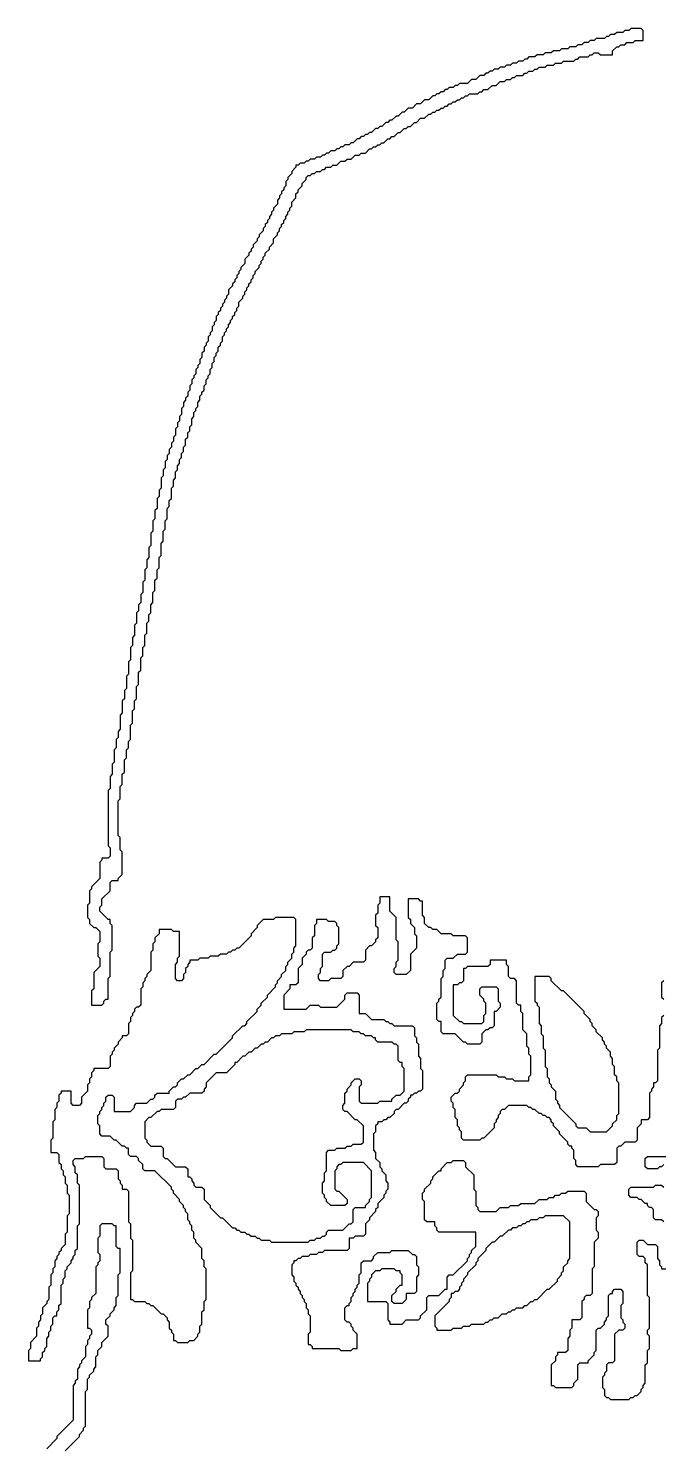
# Model space of a CAD drawing. Header units: metres. Extents: x 0 to 100, y 0 to 127.
# Drawn here: x 39.5 to 47.26, y 60.76 to 78.1 of the extents above; entities that cross this region are included whole.
import ezdxf

# ---------------------------------------------------------------- set-up
doc = ezdxf.new("R2010")
doc.units = ezdxf.units.M

msp = doc.modelspace()

# ---------------------------------------------------------------- linework, layer by layer
for points in [[(46.875, 78.1), (46.85, 78.075), (46.8, 78.075), (46.775, 78.05), (46.7, 78.05), (46.675, 78.025), (46.625, 78.025), (46.6, 78), (46.575, 78), (46.55, 77.975), (46.45, 77.975), (46.425, 77.95), (46.375, 77.95), (46.35, 77.925), (46.3, 77.925), (46.275, 77.9), (46.225, 77.9), (46.2, 77.875), (46.125, 77.875), (46.1, 77.85), (46.025, 77.85), (46, 77.825), (45.925, 77.825), (45.9, 77.8), (45.825, 77.8), (45.8, 77.775), (45.725, 77.775), (45.7, 77.75), (45.625, 77.75), (45.6, 77.725), (45.575, 77.725), (45.55, 77.7), (45.5, 77.7), (45.475, 77.675), (45.425, 77.675), (45.4, 77.65), (45.35, 77.65), (45.325, 77.625), (45.275, 77.625), (45.25, 77.6), (45.2, 77.6), (45.175, 77.575), (45.15, 77.575), (45.125, 77.55), (45.1, 77.55), (45.075, 77.525), (45.025, 77.525), (44.975, 77.475), (44.925, 77.475), (44.875, 77.425), (44.775, 77.425), (44.75, 77.4), (44.725, 77.4), (44.7, 77.375), (44.65, 77.375), (44.625, 77.35), (44.6, 77.35), (44.575, 77.325), (44.55, 77.325), (44.525, 77.3), (44.5, 77.3), (44.475, 77.275), (44.45, 77.275), (44.4, 77.225), (44.35, 77.225), (44.3, 77.175), (44.25, 77.175), (44.2, 77.125), (44.15, 77.125), (44.1, 77.075), (44.075, 77.075), (44.025, 77.025), (44, 77.025), (43.95, 76.975), (43.925, 76.975), (43.9, 76.95), (43.875, 76.95), (43.825, 76.9), (43.8, 76.9), (43.775, 76.875), (43.75, 76.875), (43.7, 76.825), (43.675, 76.825), (43.65, 76.8), (43.625, 76.8), (43.6, 76.775), (43.575, 76.775), (43.55, 76.75), (43.525, 76.75), (43.475, 76.7), (43.45, 76.7), (43.425, 76.675), (43.375, 76.675), (43.35, 76.65), (43.325, 76.65), (43.3, 76.625), (43.275, 76.625), (43.25, 76.6), (43.2, 76.6), (43.175, 76.575), (43.15, 76.575), (43.125, 76.55), (43.1, 76.55), (43.075, 76.525), (43.025, 76.525), (43, 76.5), (42.95, 76.5), (42.925, 76.475), (42.9, 76.475), (42.875, 76.45), (42.825, 76.45), (42.8, 76.425), (42.775, 76.425), (42.775, 76.4), (42.725, 76.35), (42.725, 76.325), (42.675, 76.275), (42.675, 76.25), (42.65, 76.225), (42.65, 76.175), (42.625, 76.15), (42.625, 76.125), (42.6, 76.1), (42.6, 76.075), (42.575, 76.05), (42.575, 76.025), (42.55, 76), (42.55, 75.95), (42.5, 75.9), (42.5, 75.875), (42.475, 75.85), (42.475, 75.825), (42.45, 75.8), (42.45, 75.775), (42.425, 75.75), (42.425, 75.725), (42.4, 75.7), (42.4, 75.675), (42.375, 75.65), (42.375, 75.625), (42.325, 75.575), (42.325, 75.55), (42.3, 75.525), (42.3, 75.5), (42.25, 75.45), (42.25, 75.425), (42.225, 75.4), (42.225, 75.375), (42.2, 75.35), (42.2, 75.325), (42.15, 75.275), (42.15, 75.225), (42.1, 75.175), (42.1, 75.15), (42.075, 75.125), (42.075, 75.1), (42.05, 75.075), (42.05, 75.05), (42.025, 75.025), (42.025, 75), (42, 74.975), (42, 74.95), (41.95, 74.9), (41.95, 74.85), (41.925, 74.825), (41.925, 74.8), (41.9, 74.775), (41.9, 74.75), (41.875, 74.725), (41.875, 74.7), (41.85, 74.675), (41.85, 74.65), (41.825, 74.625), (41.825, 74.6), (41.8, 74.575), (41.8, 74.525), (41.775, 74.5), (41.775, 74.475), (41.75, 74.45), (41.75, 74.4), (41.725, 74.375), (41.725, 74.35), (41.7, 74.325), (41.7, 74.275), (41.675, 74.25), (41.675, 74.225), (41.65, 74.2), (41.65, 74.15), (41.625, 74.125), (41.625, 74.075), (41.6, 74.05), (41.6, 74), (41.575, 73.975), (41.575, 73.95), (41.55, 73.925), (41.55, 73.875), (41.525, 73.85), (41.525, 73.825), (41.5, 73.8), (41.5, 73.75), (41.475, 73.725), (41.475, 73.675), (41.45, 73.65), (41.45, 73.6), (41.425, 73.575), (41.425, 73.55), (41.4, 73.525), (41.4, 73.475), (41.375, 73.45), (41.375, 73.375), (41.35, 73.35), (41.35, 73.3), (41.325, 73.275), (41.325, 73.225), (41.3, 73.2), (41.3, 73.125), (41.275, 73.1), (41.275, 73.05), (41.25, 73.025), (41.25, 72.975), (41.225, 72.95), (41.225, 72.9), (41.2, 72.875), (41.2, 72.825), (41.175, 72.8), (41.175, 72.725), (41.15, 72.7), (41.15, 72.625), (41.125, 72.6), (41.125, 72.475), (41.1, 72.45), (41.1, 72.375), (41.075, 72.35), (41.075, 72.225), (41.05, 72.2), (41.05, 72.1), (41.025, 72.075), (41.025, 71.95), (41, 71.925), (41, 71.775), (40.975, 71.75), (40.975, 71.625), (40.95, 71.6), (40.95, 71.5), (40.925, 71.475), (40.925, 71.35), (40.9, 71.325), (40.9, 71.2), (40.875, 71.175), (40.875, 71.075), (40.85, 71.05), (40.85, 70.975), (40.825, 70.95), (40.825, 70.825), (40.8, 70.8), (40.8, 70.675), (40.775, 70.65), (40.775, 70.55), (40.75, 70.525), (40.75, 70.375), (40.725, 70.35), (40.725, 70.2), (40.7, 70.175), (40.7, 70.025), (40.675, 70), (40.675, 69.9), (40.65, 69.875), (40.65, 69.725), (40.625, 69.7), (40.625, 69.525), (40.6, 69.5), (40.6, 69.425), (40.575, 69.4), (40.575, 69.3), (40.55, 69.275), (40.55, 69.125), (40.525, 69.1), (40.525, 68.975), (40.5, 68.95), (40.5, 68.8), (40.475, 68.775), (40.475, 68.1), (40.5, 68.075), (40.5, 67.975), (40.475, 67.95), (40.4, 67.95), (40.4, 67.925), (40.375, 67.9), (40.375, 67.7), (40.275, 67.6), (40.275, 67.575), (40.25, 67.55), (40.25, 67.4), (40.225, 67.375), (40.225, 67.225), (40.25, 67.2), (40.25, 67.15), (40.3, 67.1), (40.325, 67.1), (40.375, 67.05), (40.375, 66.925), (40.35, 66.9), (40.35, 66.75), (40.375, 66.725), (40.375, 66.625), (40.3, 66.55), (40.3, 66.35), (40.275, 66.325), (40.275, 66.15), (40.4, 66.15), (40.425, 66.175), (40.425, 66.2), (40.45, 66.225), (40.475, 66.225), (40.475, 66.475), (40.5, 66.5), (40.5, 66.8), (40.525, 66.825), (40.525, 67.125), (40.5, 67.15), (40.5, 67.2), (40.475, 67.2), (40.375, 67.3), (40.375, 67.35), (40.4, 67.375), (40.4, 67.45), (40.5, 67.55), (40.5, 67.65), (40.525, 67.675), (40.6, 67.675), (40.6, 67.7), (40.65, 67.75), (40.65, 68.025), (40.625, 68.05), (40.625, 68.2), (40.6, 68.225), (40.6, 68.65), (40.625, 68.675), (40.625, 68.825), (40.65, 68.85), (40.65, 68.975), (40.675, 69), (40.675, 69.15), (40.7, 69.175), (40.7, 69.275), (40.725, 69.3), (40.725, 69.375), (40.75, 69.4), (40.75, 69.575), (40.775, 69.6), (40.775, 69.75), (40.8, 69.775), (40.8, 69.875), (40.825, 69.9), (40.825, 70.05), (40.85, 70.075), (40.85, 70.225), (40.875, 70.25), (40.875, 70.4), (40.9, 70.425), (40.9, 70.525), (40.925, 70.55), (40.925, 70.675), (40.95, 70.7), (40.95, 70.825), (40.975, 70.85), (40.975, 70.925), (41, 70.95), (41, 71.05), (41.025, 71.075), (41.025, 71.2), (41.05, 71.225), (41.05, 71.35), (41.075, 71.375), (41.075, 71.475), (41.1, 71.5), (41.1, 71.625), (41.125, 71.65), (41.125, 71.8), (41.15, 71.825), (41.15, 71.95), (41.175, 71.975), (41.175, 72.075), (41.2, 72.1), (41.2, 72.225), (41.225, 72.25), (41.225, 72.325), (41.25, 72.35), (41.25, 72.475), (41.275, 72.5), (41.275, 72.575), (41.3, 72.6), (41.3, 72.675), (41.325, 72.7), (41.325, 72.75), (41.35, 72.775), (41.35, 72.825), (41.375, 72.85), (41.375, 72.9), (41.4, 72.925), (41.4, 72.975), (41.425, 73), (41.425, 73.075), (41.45, 73.1), (41.45, 73.15), (41.475, 73.175), (41.475, 73.225), (41.5, 73.25), (41.5, 73.325), (41.525, 73.35), (41.525, 73.4), (41.55, 73.425), (41.55, 73.45), (41.575, 73.475), (41.575, 73.525), (41.6, 73.55), (41.6, 73.6), (41.625, 73.625), (41.625, 73.65), (41.65, 73.675), (41.65, 73.725), (41.675, 73.75), (41.675, 73.8), (41.7, 73.825), (41.7, 73.85), (41.725, 73.875), (41.725, 73.925), (41.75, 73.95), (41.75, 74), (41.775, 74.025), (41.775, 74.075), (41.8, 74.1), (41.8, 74.125), (41.825, 74.15), (41.825, 74.2), (41.85, 74.225), (41.85, 74.25), (41.875, 74.275), (41.875, 74.325), (41.9, 74.35), (41.9, 74.375), (41.925, 74.4), (41.925, 74.425), (41.95, 74.45), (41.95, 74.475), (41.975, 74.5), (41.975, 74.525), (42, 74.55), (42, 74.575), (42.025, 74.6), (42.025, 74.625), (42.05, 74.65), (42.05, 74.675), (42.075, 74.7), (42.075, 74.75), (42.125, 74.8), (42.125, 74.825), (42.15, 74.85), (42.15, 74.875), (42.175, 74.9), (42.175, 74.925), (42.2, 74.95), (42.2, 74.975), (42.225, 75), (42.225, 75.025), (42.25, 75.05), (42.25, 75.075), (42.275, 75.1), (42.275, 75.125), (42.325, 75.175), (42.325, 75.2), (42.35, 75.225), (42.35, 75.25), (42.375, 75.275), (42.375, 75.3), (42.4, 75.325), (42.4, 75.35), (42.45, 75.4), (42.45, 75.425), (42.5, 75.475), (42.5, 75.525), (42.55, 75.575), (42.55, 75.6), (42.575, 75.625), (42.575, 75.65), (42.6, 75.675), (42.6, 75.7), (42.625, 75.725), (42.625, 75.75), (42.65, 75.775), (42.65, 75.8), (42.675, 75.825), (42.675, 75.85), (42.7, 75.875), (42.7, 75.9), (42.725, 75.925), (42.725, 75.975), (42.775, 76.025), (42.775, 76.075), (42.8, 76.1), (42.8, 76.125), (42.85, 76.175), (42.85, 76.2), (42.9, 76.25), (42.9, 76.275), (42.925, 76.3), (42.95, 76.3), (42.975, 76.325), (43, 76.325), (43.025, 76.35), (43.075, 76.35), (43.1, 76.375), (43.125, 76.375), (43.15, 76.4), (43.2, 76.4), (43.225, 76.425), (43.275, 76.425), (43.325, 76.475), (43.375, 76.475), (43.4, 76.5), (43.45, 76.5), (43.5, 76.55), (43.55, 76.55), (43.575, 76.575), (43.625, 76.575), (43.675, 76.625), (43.7, 76.625), (43.725, 76.65), (43.75, 76.65), (43.775, 76.675), (43.8, 76.675), (43.825, 76.7), (43.85, 76.7), (43.9, 76.75), (43.925, 76.75), (43.95, 76.775), (43.975, 76.775), (44.025, 76.825), (44.05, 76.825), (44.1, 76.875), (44.125, 76.875), (44.15, 76.9), (44.175, 76.9), (44.225, 76.95), (44.25, 76.95), (44.3, 77), (44.35, 77), (44.4, 77.05), (44.425, 77.05), (44.45, 77.075), (44.475, 77.075), (44.5, 77.1), (44.525, 77.1), (44.55, 77.125), (44.575, 77.125), (44.6, 77.15), (44.625, 77.15), (44.65, 77.175), (44.675, 77.175), (44.7, 77.2), (44.725, 77.2), (44.75, 77.225), (44.775, 77.225), (44.8, 77.25), (44.825, 77.25), (44.85, 77.275), (44.875, 77.275), (44.9, 77.3), (45, 77.3), (45.025, 77.325), (45.05, 77.325), (45.075, 77.35), (45.125, 77.35), (45.175, 77.4), (45.225, 77.4), (45.275, 77.45), (45.325, 77.45), (45.35, 77.475), (45.4, 77.475), (45.425, 77.5), (45.45, 77.5), (45.475, 77.525), (45.55, 77.525), (45.575, 77.55), (45.6, 77.55), (45.625, 77.575), (45.675, 77.575), (45.7, 77.6), (45.725, 77.6), (45.75, 77.625), (45.825, 77.625), (45.85, 77.65), (45.925, 77.65), (45.95, 77.675), (46.025, 77.675), (46.05, 77.7), (46.175, 77.7), (46.2, 77.725), (46.225, 77.725), (46.25, 77.75), (46.35, 77.75), (46.375, 77.775), (46.4, 77.775), (46.425, 77.8), (46.475, 77.8), (46.5, 77.775), (46.65, 77.775), (46.65, 77.825), (46.7, 77.875), (46.725, 77.875), (46.75, 77.9), (46.8, 77.9), (46.825, 77.925), (46.9, 77.925), (46.925, 77.95), (47.025, 77.95), (47.025, 78.075), (47, 78.1)], [(42.525, 67.225), (42.5, 67.2), (42.375, 67.2), (42.3, 67.125), (42.3, 67.1), (42.225, 67.025), (42.225, 67), (42.075, 66.85), (42.05, 66.85), (42.025, 66.825), (42, 66.825), (41.975, 66.8), (41.95, 66.8), (41.925, 66.775), (41.85, 66.775), (41.825, 66.75), (41.725, 66.75), (41.7, 66.725), (41.6, 66.725), (41.575, 66.7), (41.475, 66.7), (41.475, 66.675), (41.45, 66.65), (41.45, 66.625), (41.425, 66.6), (41.425, 66.55), (41.4, 66.525), (41.4, 66.475), (41.375, 66.45), (41.325, 66.45), (41.3, 66.475), (41.3, 66.65), (41.325, 66.675), (41.325, 66.725), (41.35, 66.75), (41.35, 67.05), (41.275, 67.05), (41.25, 67.075), (41.1, 67.075), (41.1, 67.025), (41.05, 66.975), (41.05, 66.925), (41.025, 66.9), (41.025, 66.825), (41, 66.8), (41, 66.575), (40.95, 66.525), (40.95, 66.5), (40.925, 66.475), (40.925, 66.45), (40.9, 66.425), (40.9, 66.375), (40.875, 66.35), (40.875, 66.15), (40.85, 66.125), (40.825, 66.125), (40.8, 66.1), (40.8, 66.075), (40.775, 66.05), (40.775, 66.025), (40.75, 66), (40.75, 65.95), (40.725, 65.925), (40.725, 65.8), (40.7, 65.775), (40.65, 65.775), (40.65, 65.75), (40.6, 65.7), (40.6, 65.675), (40.55, 65.625), (40.55, 65.6), (40.525, 65.575), (40.525, 65.55), (40.5, 65.525), (40.5, 65.4), (40.475, 65.375), (40.3, 65.375), (40.3, 65.35), (40.275, 65.325), (40.275, 65.275), (40.25, 65.25), (40.25, 65.2), (40.225, 65.175), (40.225, 65.1), (40.15, 65.025), (40.15, 64.95), (40.125, 64.925), (40.05, 64.925), (40.025, 64.95), (40.025, 65.1), (39.9, 65.1), (39.9, 65.075), (39.875, 65.05), (39.875, 64.975), (39.85, 64.95), (39.85, 64.9), (39.825, 64.875), (39.825, 64.75), (39.8, 64.725), (39.8, 64.525), (39.775, 64.5), (39.775, 64.35), (39.85, 64.35), (39.875, 64.325), (39.875, 64.225), (39.9, 64.2), (39.9, 64.15), (39.925, 64.125), (39.925, 64.075), (39.95, 64.05), (39.95, 63.975), (39.975, 63.95), (39.975, 63.85), (40, 63.825), (40, 63.6), (39.975, 63.575), (39.975, 63.375), (39.95, 63.35), (39.95, 63.225), (39.9, 63.175), (39.9, 63.15), (39.875, 63.125), (39.875, 63.1), (39.85, 63.075), (39.85, 63.05), (39.825, 63.025), (39.825, 62.95), (39.8, 62.925), (39.8, 62.875), (39.775, 62.85), (39.775, 62.725), (39.75, 62.7), (39.75, 62.55), (39.725, 62.525), (39.725, 62.5), (39.675, 62.45), (39.675, 62.375), (39.65, 62.35), (39.65, 62.3), (39.625, 62.275), (39.625, 62.225), (39.6, 62.2), (39.6, 62.1), (39.525, 62.025), (39.525, 61.95), (39.5, 61.925), (39.5, 61.8), (39.65, 61.8), (39.65, 61.825), (39.675, 61.85), (39.675, 61.9), (39.7, 61.925), (39.7, 61.95), (39.725, 61.975), (39.725, 62.075), (39.75, 62.1), (39.75, 62.15), (39.775, 62.175), (39.775, 62.225), (39.8, 62.25), (39.8, 62.325), (39.825, 62.35), (39.85, 62.35), (39.85, 62.4), (39.875, 62.425), (39.875, 62.475), (39.9, 62.5), (39.9, 62.725), (39.925, 62.75), (39.925, 62.8), (39.95, 62.825), (39.95, 62.9), (39.975, 62.925), (39.975, 62.95), (40.025, 63), (40.025, 63.025), (40.05, 63.05), (40.05, 63.075), (40.075, 63.1), (40.075, 63.15), (40.1, 63.175), (40.1, 63.45), (40.125, 63.475), (40.125, 63.95), (40.1, 63.975), (40.1, 64.075), (40.075, 64.1), (40.075, 64.175), (40.05, 64.2), (40.05, 64.25), (40.075, 64.275), (40.175, 64.275), (40.2, 64.3), (40.4, 64.3), (40.425, 64.275), (40.425, 64.175), (40.45, 64.15), (40.575, 64.15), (40.6, 64.125), (40.6, 64.025), (40.625, 64), (40.625, 63.975), (40.65, 63.95), (40.65, 63.9), (40.7, 63.9), (40.725, 63.875), (40.725, 63.5), (40.75, 63.475), (40.75, 63.3), (40.775, 63.275), (40.775, 62.9), (40.75, 62.875), (40.75, 62.55), (40.775, 62.55), (40.8, 62.525), (40.925, 62.525), (40.95, 62.5), (40.975, 62.5), (41, 62.475), (41.025, 62.475), (41.125, 62.375), (41.15, 62.375), (41.2, 62.325), (41.2, 62.3), (41.225, 62.275), (41.225, 62.2), (41.25, 62.175), (41.25, 62.15), (41.275, 62.125), (41.275, 62.05), (41.3, 62.05), (41.325, 62.025), (41.45, 62.025), (41.475, 62.05), (41.525, 62.05), (41.575, 62.1), (41.575, 62.125), (41.6, 62.15), (41.6, 62.225), (41.625, 62.25), (41.625, 62.4), (41.65, 62.425), (41.65, 62.525), (41.675, 62.55), (41.675, 62.925), (41.65, 62.95), (41.65, 63.025), (41.625, 63.05), (41.625, 63.175), (41.55, 63.25), (41.55, 63.275), (41.525, 63.3), (41.525, 63.375), (41.5, 63.4), (41.5, 63.45), (41.475, 63.475), (41.475, 63.5), (41.45, 63.525), (41.45, 63.6), (41.425, 63.625), (41.425, 63.65), (41.4, 63.675), (41.4, 63.7), (41.35, 63.75), (41.35, 63.775), (41.275, 63.85), (41.275, 63.875), (41.25, 63.9), (41.25, 63.925), (41.05, 64.125), (40.925, 64.125), (40.9, 64.15), (40.9, 64.2), (40.85, 64.25), (40.85, 64.275), (40.825, 64.3), (40.75, 64.3), (40.725, 64.325), (40.725, 64.4), (40.7, 64.4), (40.675, 64.425), (40.65, 64.425), (40.575, 64.5), (40.55, 64.5), (40.5, 64.55), (40.4, 64.55), (40.375, 64.575), (40.375, 64.675), (40.35, 64.7), (40.35, 64.8), (40.375, 64.825), (40.375, 64.85), (40.4, 64.875), (40.4, 64.9), (40.425, 64.925), (40.425, 64.95), (40.45, 64.975), (40.45, 65.025), (40.475, 65.05), (40.525, 65.05), (40.55, 65.025), (40.55, 64.85), (40.75, 64.85), (40.8, 64.9), (40.8, 64.925), (40.825, 64.95), (40.95, 64.95), (41, 65), (41.025, 65), (41.05, 65.025), (41.05, 65.05), (41.075, 65.075), (41.225, 65.075), (41.225, 65.1), (41.275, 65.15), (41.3, 65.15), (41.325, 65.175), (41.325, 65.2), (41.375, 65.25), (41.4, 65.25), (41.45, 65.3), (41.475, 65.3), (41.55, 65.375), (41.575, 65.375), (41.625, 65.425), (41.65, 65.425), (41.775, 65.55), (41.8, 65.55), (42, 65.75), (42, 65.775), (42.125, 65.9), (42.15, 65.9), (42.175, 65.925), (42.175, 65.95), (42.3, 66.075), (42.3, 66.1), (42.35, 66.15), (42.35, 66.175), (42.425, 66.25), (42.425, 66.275), (42.525, 66.375), (42.525, 66.4), (42.55, 66.425), (42.55, 66.45), (42.6, 66.5), (42.6, 66.525), (42.65, 66.575), (42.65, 66.625), (42.675, 66.65), (42.675, 66.675), (42.725, 66.725), (42.725, 66.775), (42.75, 66.8), (42.75, 66.85), (42.775, 66.875), (42.775, 67.2), (42.75, 67.225)], [(45.7, 66.5), (45.7, 66.2), (45.725, 66.175), (45.725, 66.15), (45.75, 66.125), (45.75, 65.925), (45.775, 65.9), (45.775, 65.8), (45.8, 65.775), (45.8, 65.625), (45.825, 65.6), (45.825, 65.4), (45.85, 65.375), (45.85, 65.275), (45.875, 65.25), (45.875, 65.2), (45.9, 65.175), (45.9, 65.15), (45.95, 65.1), (45.95, 65), (45.975, 64.975), (45.975, 64.95), (46, 64.925), (46, 64.9), (46.2, 64.7), (46.2, 64.675), (46.225, 64.65), (46.325, 64.65), (46.375, 64.6), (46.575, 64.6), (46.65, 64.675), (46.65, 64.7), (46.7, 64.75), (46.7, 64.8), (46.725, 64.825), (46.725, 65.2), (46.7, 65.225), (46.7, 65.275), (46.675, 65.3), (46.675, 65.4), (46.65, 65.425), (46.65, 65.5), (46.625, 65.525), (46.625, 65.575), (46.575, 65.625), (46.575, 65.65), (46.55, 65.675), (46.55, 65.7), (46.525, 65.725), (46.525, 65.75), (46.45, 65.825), (46.45, 65.85), (46.4, 65.9), (46.4, 65.925), (46.375, 65.95), (46.375, 65.975), (46.3, 66.05), (46.3, 66.075), (46.05, 66.325), (46.025, 66.325), (45.9, 66.45), (45.9, 66.475), (45.875, 66.5)], [(42.9, 65.85), (42.875, 65.825), (42.75, 65.825), (42.725, 65.8), (42.6, 65.8), (42.575, 65.775), (42.525, 65.775), (42.5, 65.75), (42.475, 65.75), (42.425, 65.7), (42.4, 65.7), (42.375, 65.675), (42.35, 65.675), (42.3, 65.625), (42.275, 65.625), (42.225, 65.575), (42.2, 65.575), (42.15, 65.525), (42.125, 65.525), (42.05, 65.45), (42.025, 65.45), (42.025, 65.425), (41.925, 65.325), (41.8, 65.325), (41.675, 65.2), (41.675, 65.15), (41.65, 65.125), (41.65, 65.1), (41.625, 65.075), (41.475, 65.075), (41.425, 65.025), (41.4, 65.025), (41.375, 65), (41.325, 65), (41.3, 64.975), (41.3, 64.9), (41.275, 64.875), (41.125, 64.875), (41.1, 64.85), (41.075, 64.85), (41, 64.775), (40.975, 64.775), (40.925, 64.725), (40.925, 64.525), (40.95, 64.5), (40.95, 64.475), (41, 64.425), (41.125, 64.425), (41.15, 64.4), (41.15, 64.3), (41.175, 64.275), (41.2, 64.275), (41.3, 64.175), (41.425, 64.175), (41.45, 64.15), (41.45, 64.05), (41.475, 64.05), (41.5, 64.025), (41.5, 64), (41.525, 63.975), (41.525, 63.95), (41.55, 63.925), (41.625, 63.925), (41.65, 63.9), (41.65, 63.775), (41.725, 63.7), (41.725, 63.675), (41.85, 63.55), (41.875, 63.55), (42, 63.425), (42.025, 63.425), (42.05, 63.4), (42.075, 63.4), (42.1, 63.375), (42.15, 63.375), (42.175, 63.35), (42.2, 63.35), (42.225, 63.325), (42.275, 63.325), (42.3, 63.3), (42.325, 63.3), (42.35, 63.275), (42.45, 63.275), (42.475, 63.25), (42.925, 63.25), (42.95, 63.275), (43, 63.275), (43.025, 63.3), (43.075, 63.3), (43.1, 63.325), (43.125, 63.325), (43.15, 63.35), (43.15, 63.375), (43.175, 63.4), (43.35, 63.4), (43.425, 63.475), (43.45, 63.475), (43.475, 63.5), (43.475, 63.65), (43.5, 63.675), (43.625, 63.675), (43.625, 63.7), (43.675, 63.75), (43.675, 63.775), (43.7, 63.8), (43.7, 64.125), (43.6, 64.225), (43.35, 64.225), (43.325, 64.2), (43.3, 64.2), (43.275, 64.175), (43.275, 64.15), (43.25, 64.125), (43.25, 63.9), (43.275, 63.875), (43.3, 63.875), (43.4, 63.775), (43.4, 63.725), (43.375, 63.7), (43.2, 63.7), (43.15, 63.75), (43.15, 63.775), (43.125, 63.8), (43.125, 63.825), (43.1, 63.85), (43.1, 63.975), (43.125, 64), (43.125, 64.1), (43.15, 64.125), (43.15, 64.35), (43.175, 64.375), (43.25, 64.375), (43.275, 64.4), (43.375, 64.4), (43.4, 64.425), (43.45, 64.425), (43.475, 64.45), (43.575, 64.45), (43.6, 64.475), (43.6, 64.675), (43.525, 64.75), (43.5, 64.75), (43.4, 64.85), (43.375, 64.85), (43.35, 64.875), (43.35, 64.925), (43.375, 64.95), (43.375, 65.075), (43.4, 65.1), (43.4, 65.125), (43.45, 65.175), (43.45, 65.2), (43.5, 65.25), (43.55, 65.25), (43.575, 65.225), (43.575, 65.175), (43.55, 65.15), (43.55, 64.975), (43.575, 64.95), (43.775, 64.95), (43.8, 64.975), (43.95, 64.975), (43.95, 65), (44, 65.05), (44.05, 65.05), (44.1, 65.1), (44.1, 65.375), (44.075, 65.4), (44.075, 65.45), (44.05, 65.45), (44.025, 65.475), (44.025, 65.65), (44, 65.675), (43.975, 65.675), (43.95, 65.7), (43.775, 65.7), (43.75, 65.725), (43.75, 65.75), (43.725, 65.75), (43.7, 65.775), (43.625, 65.775), (43.6, 65.8), (43.575, 65.8), (43.55, 65.825), (43.475, 65.825), (43.45, 65.85)], [(45.825, 63.575), (45.8, 63.55), (45.75, 63.55), (45.725, 63.525), (45.65, 63.525), (45.625, 63.5), (45.6, 63.5), (45.575, 63.475), (45.55, 63.475), (45.525, 63.45), (45.5, 63.45), (45.475, 63.425), (45.425, 63.425), (45.4, 63.4), (45.375, 63.4), (45.3, 63.325), (45.275, 63.325), (45.2, 63.25), (45.175, 63.25), (45.1, 63.175), (45.1, 63.15), (45, 63.05), (45, 63.025), (44.975, 63), (44.975, 62.975), (44.875, 62.875), (44.875, 62.85), (44.825, 62.8), (44.825, 62.775), (44.8, 62.75), (44.8, 62.725), (44.775, 62.7), (44.775, 62.675), (44.75, 62.65), (44.725, 62.65), (44.7, 62.625), (44.675, 62.625), (44.675, 62.575), (44.65, 62.55), (44.65, 62.525), (44.475, 62.35), (44.475, 62.225), (44.5, 62.2), (44.5, 62.175), (44.675, 62.175), (44.7, 62.2), (44.8, 62.2), (44.825, 62.225), (44.9, 62.225), (44.925, 62.25), (45.075, 62.25), (45.1, 62.275), (45.125, 62.275), (45.15, 62.3), (45.175, 62.3), (45.2, 62.325), (45.25, 62.325), (45.3, 62.375), (45.35, 62.375), (45.375, 62.4), (45.4, 62.4), (45.425, 62.425), (45.45, 62.425), (45.475, 62.45), (45.55, 62.45), (45.575, 62.475), (45.6, 62.475), (45.65, 62.525), (45.675, 62.525), (45.7, 62.55), (45.725, 62.55), (45.85, 62.675), (45.875, 62.675), (45.975, 62.775), (45.975, 62.8), (46.025, 62.85), (46.025, 62.875), (46.05, 62.9), (46.05, 62.95), (46.1, 63), (46.1, 63.025), (46.125, 63.05), (46.125, 63.5), (46.05, 63.575)]]:
    msp.add_lwpolyline(points, close=True)
for points in [[(47.275, 66.025), (47.25, 66), (47.25, 65.925), (47.225, 65.9), (47.225, 65.625), (47.2, 65.6), (47.2, 65.225), (47.175, 65.2), (47.15, 65.2), (47.15, 65.15), (47.125, 65.125), (47.125, 65.1), (47.1, 65.075), (47.1, 64.775), (47.075, 64.75), (47, 64.75), (47, 64.7), (46.95, 64.65), (46.95, 64.5), (46.925, 64.475), (46.8, 64.475), (46.75, 64.425), (46.725, 64.425), (46.7, 64.4), (46.7, 64.225), (46.675, 64.2), (46.5, 64.2), (46.475, 64.175), (46.225, 64.175), (46.2, 64.2), (46.2, 64.25), (46.175, 64.275), (46.175, 64.375), (46.15, 64.4), (46.15, 64.425), (46.125, 64.425), (46.1, 64.45), (46.1, 64.475), (46, 64.575), (46, 64.6), (45.925, 64.675), (45.925, 64.7), (45.9, 64.725), (45.9, 64.75), (45.875, 64.775), (45.85, 64.775), (45.825, 64.8), (45.8, 64.8), (45.775, 64.825), (45.75, 64.825), (45.7, 64.875), (45.675, 64.875), (45.65, 64.9), (45.625, 64.9), (45.6, 64.925), (45.375, 64.925), (45.325, 64.875), (45.3, 64.875), (45.275, 64.85), (45.275, 64.825), (45.25, 64.8), (45.25, 64.775), (45.225, 64.75), (45.225, 64.725), (45.2, 64.7), (45.2, 64.65), (45.075, 64.525), (45.05, 64.525), (45.025, 64.5), (44.825, 64.5), (44.8, 64.525), (44.8, 64.6), (44.775, 64.625), (44.775, 64.65), (44.75, 64.675), (44.75, 64.75), (44.725, 64.775), (44.725, 64.875), (44.7, 64.9), (44.7, 64.95), (44.675, 64.975), (44.675, 65.025), (44.725, 65.075), (44.75, 65.075), (44.775, 65.1), (44.775, 65.125), (44.825, 65.175), (44.825, 65.2), (44.85, 65.225), (44.85, 65.275), (44.875, 65.3), (45.225, 65.3), (45.25, 65.275), (45.325, 65.275), (45.35, 65.25), (45.425, 65.25), (45.45, 65.225), (45.625, 65.225), (45.625, 65.275), (45.65, 65.3), (45.65, 65.525), (45.625, 65.55), (45.625, 65.625), (45.6, 65.65), (45.6, 65.8), (45.55, 65.85), (45.55, 66.05), (45.525, 66.075), (45.525, 66.15), (45.5, 66.15), (45.475, 66.175), (45.475, 66.45), (45.45, 66.475), (45.4, 66.475), (45.375, 66.5), (45.375, 66.625), (45.35, 66.65), (45.35, 66.7), (45.15, 66.7), (45.15, 66.65), (45.125, 66.625), (44.875, 66.625), (44.85, 66.6), (44.825, 66.6), (44.825, 66.45), (44.8, 66.425), (44.775, 66.425), (44.75, 66.4), (44.7, 66.4), (44.7, 66.025), (44.775, 65.95), (44.8, 65.95), (44.825, 65.925), (45.05, 65.925), (45.075, 65.95), (45.075, 66.025), (45.1, 66.05), (45.1, 66.175), (45.075, 66.2), (45.075, 66.225), (45.025, 66.275), (45.025, 66.35), (45.05, 66.375), (45.225, 66.375), (45.25, 66.35), (45.25, 66.2), (45.275, 66.175), (45.275, 66.125), (45.225, 66.075), (45.2, 66.075), (45.2, 65.9), (45.175, 65.875), (45.15, 65.875), (45.125, 65.85), (45.1, 65.85), (45.05, 65.8), (45.05, 65.7), (45.025, 65.675), (44.875, 65.675), (44.85, 65.7), (44.825, 65.7), (44.725, 65.8), (44.575, 65.8), (44.55, 65.825), (44.55, 65.95), (44.525, 65.95), (44.5, 65.975), (44.5, 66.175), (44.525, 66.2), (44.525, 66.225), (44.55, 66.25), (44.55, 66.475), (44.575, 66.5), (44.575, 66.575), (44.6, 66.6), (44.6, 66.7), (44.625, 66.725), (44.7, 66.725), (44.75, 66.775), (44.85, 66.775), (44.875, 66.8), (44.875, 66.975), (44.85, 67), (44.7, 67), (44.675, 67.025), (44.55, 67.025), (44.5, 67.075), (44.45, 67.075), (44.425, 67.1), (44.4, 67.1), (44.35, 67.15), (44.35, 67.225), (44.325, 67.25), (44.325, 67.425), (44.3, 67.425), (44.275, 67.45), (44.15, 67.45), (44.15, 67.225), (44.175, 67.2), (44.175, 67.15), (44.225, 67.1), (44.225, 67.025), (44.25, 67), (44.25, 66.85), (44.175, 66.775), (44.175, 66.575), (44.125, 66.525), (44, 66.525), (43.975, 66.55), (43.975, 66.6), (44, 66.625), (44, 66.675), (44.025, 66.7), (44.025, 66.925), (44, 66.95), (44, 67.225), (43.925, 67.3), (43.925, 67.475), (43.8, 67.475), (43.8, 67.4), (43.775, 67.375), (43.775, 67.275), (43.75, 67.25), (43.75, 67.125), (43.775, 67.1), (43.775, 66.975), (43.75, 66.95), (43.75, 66.925), (43.7, 66.875), (43.675, 66.875), (43.625, 66.825), (43.625, 66.7), (43.6, 66.675), (43.475, 66.675), (43.425, 66.625), (43.4, 66.625), (43.35, 66.575), (43.35, 66.5), (43.325, 66.475), (43.2, 66.475), (43.175, 66.45), (43.075, 66.45), (43.05, 66.475), (43.05, 66.525), (43.075, 66.55), (43.075, 66.6), (43.1, 66.625), (43.1, 66.775), (43.125, 66.8), (43.2, 66.8), (43.225, 66.825), (43.25, 66.825), (43.275, 66.85), (43.275, 66.875), (43.3, 66.9), (43.3, 67.1), (43.275, 67.125), (43.275, 67.15), (43.25, 67.175), (43.175, 67.175), (43.15, 67.2), (43.025, 67.2), (43.025, 67.15), (43, 67.125), (43, 67), (42.975, 66.975), (42.975, 66.85), (42.95, 66.825), (42.925, 66.825), (42.9, 66.8), (42.9, 66.775), (42.85, 66.725), (42.85, 66.65), (42.8, 66.6), (42.8, 66.425), (42.775, 66.4), (42.7, 66.4), (42.7, 66.35), (42.625, 66.275), (42.625, 66.1), (42.9, 66.1), (42.95, 66.15), (43.05, 66.15), (43.075, 66.125), (43.275, 66.125), (43.375, 66.225), (43.375, 66.275), (43.4, 66.3), (43.525, 66.3), (43.55, 66.275), (43.55, 66.05), (43.625, 66.05), (43.7, 65.975), (43.85, 65.975), (43.875, 65.95), (43.9, 65.95), (43.925, 65.925), (43.95, 65.925), (43.975, 65.9), (44.2, 65.9), (44.225, 65.875), (44.225, 65.775), (44.25, 65.75), (44.25, 65.7), (44.275, 65.675), (44.275, 65.525), (44.3, 65.5), (44.3, 65.375), (44.325, 65.35), (44.325, 65.125), (44.3, 65.1), (44.275, 65.1), (44.25, 65.075), (44.225, 65.075), (44.2, 65.05), (44.175, 65.05), (44.175, 65.025), (44.15, 65), (44.15, 64.975), (44.125, 64.95), (44.1, 64.95), (44.025, 64.875), (44, 64.875), (43.975, 64.85), (43.975, 64.825), (43.925, 64.775), (43.9, 64.775), (43.875, 64.75), (43.85, 64.75), (43.825, 64.725), (43.775, 64.725), (43.775, 64.7), (43.75, 64.675), (43.75, 64.6), (43.725, 64.575), (43.725, 64.375), (43.75, 64.35), (43.75, 64.275), (43.8, 64.225), (43.8, 64.175), (43.825, 64.15), (43.825, 64.125), (43.875, 64.075), (43.875, 64), (43.9, 63.975), (43.9, 63.9), (43.875, 63.875), (43.875, 63.85), (43.85, 63.825), (43.85, 63.8), (43.775, 63.725), (43.775, 63.675), (43.75, 63.65), (43.75, 63.625), (43.675, 63.55), (43.675, 63.525), (43.625, 63.475), (43.625, 63.35), (43.6, 63.325), (43.5, 63.325), (43.475, 63.3), (43.425, 63.3), (43.425, 63.175), (43.4, 63.15), (43.125, 63.15), (43.1, 63.125), (43.05, 63.125), (43.025, 63.1), (42.95, 63.1), (42.925, 63.075), (42.85, 63.075), (42.825, 63.05), (42.8, 63.05), (42.775, 63.025), (42.75, 63.025), (42.75, 63), (42.725, 62.975), (42.725, 62.85), (42.75, 62.825), (42.75, 62.775), (42.775, 62.75), (42.775, 62.725), (42.8, 62.7), (42.8, 62.675), (42.825, 62.65), (42.825, 62.625), (42.85, 62.6), (42.85, 62.575), (42.875, 62.55), (42.875, 62.525), (42.9, 62.5), (42.9, 62.45), (42.925, 62.425), (42.925, 62.375), (42.95, 62.35), (42.95, 62.15), (42.925, 62.125), (42.925, 62), (42.95, 62), (42.975, 61.975), (42.975, 61.95), (43.3, 61.95), (43.325, 61.925), (43.45, 61.925), (43.475, 61.95), (43.525, 61.95), (43.525, 62.125), (43.475, 62.175), (43.475, 62.2), (43.45, 62.225), (43.45, 62.25), (43.425, 62.275), (43.4, 62.275), (43.375, 62.3), (43.375, 62.45), (43.4, 62.475), (43.425, 62.475), (43.425, 62.5), (43.45, 62.525), (43.45, 62.575), (43.475, 62.6), (43.475, 62.625), (43.5, 62.65), (43.5, 62.675), (43.525, 62.7), (43.525, 62.725), (43.55, 62.75), (43.55, 62.85), (43.575, 62.875), (43.575, 63), (43.6, 63.025), (43.7, 63.025), (43.725, 63.05), (43.725, 63.075), (43.775, 63.125), (43.925, 63.125), (43.95, 63.15), (44.15, 63.15), (44.2, 63.1), (44.225, 63.1), (44.25, 63.075), (44.25, 62.975), (44.275, 62.95), (44.275, 62.85), (44.25, 62.825), (44.25, 62.65), (44.225, 62.625), (44.125, 62.625), (44.125, 62.55), (44.075, 62.5), (43.975, 62.5), (43.95, 62.525), (43.95, 62.6), (44, 62.65), (44, 62.675), (44.05, 62.725), (44.075, 62.725), (44.075, 62.85), (44.05, 62.875), (44.05, 62.9), (44, 62.9), (43.975, 62.925), (43.825, 62.925), (43.8, 62.9), (43.75, 62.9), (43.7, 62.85), (43.7, 62.825), (43.675, 62.8), (43.675, 62.775), (43.65, 62.75), (43.65, 62.525), (43.875, 62.525), (43.9, 62.5), (43.9, 62.3), (43.925, 62.275), (43.925, 62.25), (44.075, 62.25), (44.125, 62.3), (44.275, 62.3), (44.3, 62.325), (44.3, 62.35), (44.375, 62.425), (44.375, 62.575), (44.4, 62.6), (44.525, 62.6), (44.6, 62.675), (44.625, 62.675), (44.625, 62.825), (44.65, 62.85), (44.7, 62.85), (44.875, 63.025), (44.875, 63.05), (44.9, 63.075), (44.9, 63.1), (44.925, 63.125), (44.925, 63.15), (44.975, 63.2), (44.975, 63.375), (44.525, 63.375), (44.5, 63.4), (44.5, 63.425), (44.475, 63.45), (44.475, 63.5), (44.375, 63.5), (44.35, 63.525), (44.35, 63.75), (44.325, 63.775), (44.325, 63.85), (44.35, 63.875), (44.35, 63.9), (44.425, 63.975), (44.425, 64), (44.45, 64.025), (44.45, 64.05), (44.525, 64.125), (44.55, 64.125), (44.55, 64.15), (44.625, 64.225), (44.675, 64.225), (44.7, 64.25), (44.825, 64.25), (44.85, 64.225), (44.85, 64.175), (44.95, 64.075), (44.95, 63.9), (44.975, 63.875), (44.975, 63.7), (45, 63.675), (45, 63.65), (45.025, 63.625), (45.225, 63.625), (45.275, 63.675), (45.375, 63.675), (45.4, 63.7), (45.5, 63.7), (45.525, 63.725), (45.7, 63.725), (45.75, 63.775), (45.85, 63.775), (45.875, 63.8), (45.925, 63.8), (45.95, 63.825), (46, 63.825), (46.025, 63.85), (46.075, 63.85), (46.1, 63.875), (46.3, 63.875), (46.325, 63.85), (46.325, 63.75), (46.425, 63.65), (46.45, 63.65), (46.475, 63.625), (46.475, 63.575), (46.45, 63.55), (46.45, 63.4), (46.475, 63.375), (46.475, 63.3), (46.425, 63.25), (46.425, 62.95), (46.4, 62.925), (46.4, 62.625), (46.375, 62.6), (46.325, 62.6), (46.3, 62.575), (46.3, 62.55), (46.275, 62.525), (46.275, 62.325), (46.25, 62.3), (46.15, 62.3), (46.15, 62.2), (46.125, 62.175), (46.125, 62.1), (46.1, 62.075), (46.1, 61.925), (46.075, 61.9), (45.975, 61.9), (45.975, 61.875), (45.95, 61.85), (45.95, 61.8), (45.9, 61.75), (45.9, 61.5), (45.925, 61.5), (45.95, 61.475), (46.15, 61.475), (46.175, 61.5), (46.175, 61.525), (46.225, 61.575), (46.225, 61.75), (46.25, 61.775), (46.35, 61.775), (46.35, 61.8), (46.425, 61.875), (46.425, 61.9), (46.45, 61.925), (46.45, 62.175), (46.475, 62.2), (46.5, 62.2), (46.55, 62.25), (46.55, 62.275), (46.575, 62.3), (46.575, 62.325), (46.6, 62.35), (46.6, 62.6), (46.625, 62.625), (46.65, 62.625), (46.65, 62.65), (46.675, 62.675), (46.75, 62.675), (46.775, 62.65), (46.775, 62.5), (46.75, 62.475), (46.75, 62.325), (46.775, 62.3), (46.775, 62.275), (46.8, 62.25), (46.8, 62.2), (46.775, 62.175), (46.725, 62.175), (46.675, 62.125), (46.675, 61.8), (46.65, 61.775), (46.6, 61.775), (46.575, 61.75), (46.575, 61.675), (46.55, 61.65), (46.55, 61.625), (46.525, 61.6), (46.525, 61.475), (46.55, 61.45), (46.55, 61.375), (46.575, 61.35), (46.6, 61.35), (46.625, 61.325), (46.85, 61.325), (46.875, 61.35), (46.9, 61.35), (46.925, 61.375), (46.95, 61.375), (47, 61.425), (47, 61.45), (47.025, 61.475), (47.025, 61.5), (47.05, 61.525), (47.05, 61.75), (47.075, 61.775), (47.075, 61.925), (47.1, 61.95), (47.1, 62.1), (47.075, 62.125), (47.075, 62.175), (47.1, 62.2), (47.1, 62.575), (47.075, 62.6), (47.075, 62.975), (47.05, 63), (47.05, 63.05), (47.025, 63.075), (46.975, 63.075), (46.95, 63.1), (46.95, 63.25), (46.975, 63.275), (47.025, 63.275), (47.075, 63.225), (47.175, 63.225), (47.2, 63.2), (47.2, 63.05), (47.225, 63.025), (47.225, 62.975), (47.25, 62.95), (47.25, 62.925), (47.3, 62.925)], [(47.275, 66.45), (47.25, 66.425), (47.25, 66.25), (47.275, 66.225)], [(47.275, 64.2), (47.25, 64.175), (47.225, 64.175), (47.2, 64.15), (47.075, 64.15), (47.05, 64.175), (47.05, 64.275), (47.075, 64.3), (47.3, 64.3)], [(47.275, 63.5), (47.25, 63.525), (47.175, 63.525), (47.15, 63.55), (47.15, 63.65), (47.125, 63.675), (47.1, 63.675), (47.075, 63.7), (47.075, 63.725), (47.05, 63.725), (47, 63.775), (46.975, 63.775), (46.95, 63.8), (46.875, 63.8), (46.85, 63.825), (46.85, 63.9), (46.875, 63.925), (47.15, 63.925), (47.175, 63.95), (47.25, 63.95), (47.275, 63.925)], [(39.95, 60.7), (40.125, 60.875), (40.125, 60.9), (40.175, 60.95), (40.175, 60.975), (40.2, 61), (40.2, 61.425), (40.225, 61.45), (40.225, 61.575), (40.25, 61.6), (40.25, 61.625), (40.3, 61.675), (40.3, 61.7), (40.325, 61.725), (40.325, 61.85), (40.35, 61.875), (40.35, 61.925), (40.4, 61.975), (40.4, 62.025), (40.475, 62.1), (40.475, 62.225), (40.45, 62.25), (40.45, 62.3), (40.5, 62.35), (40.5, 62.375), (40.55, 62.425), (40.55, 62.45), (40.575, 62.475), (40.575, 62.575), (40.6, 62.6), (40.6, 62.85), (40.625, 62.875), (40.625, 63.175), (40.6, 63.175), (40.575, 63.2), (40.575, 63.45), (40.55, 63.45), (40.525, 63.475), (40.4, 63.475), (40.375, 63.45), (40.375, 63.325), (40.35, 63.3), (40.35, 63.125), (40.375, 63.1), (40.375, 63.025), (40.35, 63), (40.35, 62.975), (40.325, 62.95), (40.325, 62.625), (40.275, 62.575), (40.275, 62.55), (40.25, 62.525), (40.25, 62.45), (40.225, 62.425), (40.225, 62.2), (40.25, 62.2), (40.275, 62.175), (40.275, 62.125), (40.25, 62.1), (40.25, 62.075), (40.225, 62.05), (40.225, 62), (40.2, 61.975), (40.2, 61.85), (40.15, 61.8), (40.15, 61.775), (40.125, 61.75), (40.125, 61.725), (40.1, 61.7), (40.1, 61.575), (40.075, 61.55), (40.075, 61.525), (40.05, 61.5), (40.05, 61.075), (39.85, 60.875), (39.85, 60.85), (39.725, 60.725)]]:
    msp.add_lwpolyline(points)

doc.saveas('drawing.dxf')
